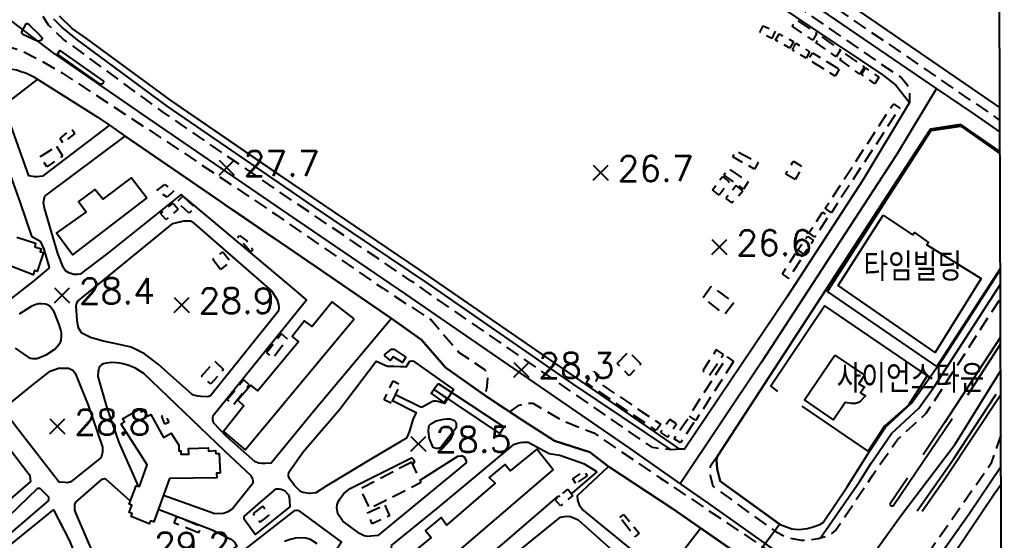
# Model space of a CAD drawing. Header units: millimetres. Extents: x 224638 to 227100, y 430787 to 433573.
# Drawn here: x 226534.5 to 226886, y 431816.5 to 432001.2 of the extents above; entities that cross this region are included whole.
import ezdxf

# ---------------------------------------------------------------- set-up
doc = ezdxf.new("R2010")
doc.units = ezdxf.units.MM
doc.linetypes.add('50M10', pattern=[60, 50, -10])
doc.linetypes.add('5M2P5', pattern=[7.5, 5, -2.5])
for name, color, linetype in [('A0013110', 1, 'Continuous'), ('A0013118', 1, 'Continuous'), ('A0023210', 7, 'Continuous'), ('A0033324', 1, '5M2P5'), ('A0033327', 32, 'Continuous'), ('A0053326', 32, 'Continuous'), ('B0014111', 7, 'Continuous'), ('B0014115', 7, 'Continuous'), ('B0014116', 7, '5M2P5'), ('B0014118', 7, '5M2P5'), ('B0024120', 3, 'B0024120'), ('B0024127', 7, 'Continuous'), ('C0523121', 1, '50M10'), ('F0017111', 30, 'Continuous'), ('F0027132', 7, 'Continuous'), ('F0027217', 7, 'Continuous'), ('H0017334', 7, 'Continuous'), ('H0049140', 7, 'Continuous')]:
    doc.layers.add(name, color=color, linetype=linetype)
doc.styles.add('HIST', font='romans.shx', dxfattribs={"bigfont": 'ngsw.shx'})
doc.styles.add('ngsw', font='romans.shx', dxfattribs={"bigfont": 'ngsw.shx'})
doc.linetypes.add('B0024120', pattern='A,10,-1.75,[133,ltypeshp.shx,S=0.75,R=0,X=0,Y=0],-3.25', length=15)

# ---------------------------------------------------------------- blocks, each defined once
blk = doc.blocks.new('F0027217')
at = {"layer": 'F0027217'}
for p, q in [((-2.652, 2.652), (2.652, -2.652)), ((-2.652, -2.652), (2.652, 2.652))]:
    blk.add_line(p, q, dxfattribs=at)

msp = doc.modelspace()

# ---------------------------------------------------------------- linework, layer by layer
at = {"layer": 'A0013110', "flags": 128}
for points in [[(226882.342, 431970.112), (226832.504, 432004.321), (226783.282, 432037.841), (226781.665, 432039.923), (226780.442, 432047.043), (226803.345, 432086.375), (226833.336, 432135.69), (226841.514, 432137.628), (226881.906, 432110.137)], [(226764.107, 432033.436), (226813.145, 432000.063), (226840.553, 431981.784), (226845.474, 431978.027), (226850.257, 431971.931), (226833.662, 431944.291), (226806.694, 431902.791), (226770.369, 431848.883), (226768.709, 431848.854), (226726.525, 431877.936), (226676.295, 431912.635), (226631.133, 431943.174), (226587.989, 431972.747), (226558.212, 431994.62), (226553.118, 431998.175), (226548.67, 432002.524)], [(226477.589, 431914.435), (226477.816, 431915.364), (226498.707, 431945.696), (226501.314, 431949.89), (226505.153, 431961.774), (226512.829, 431973.898), (226515.858, 431977.919), (226516.911, 431978.865), (226518.63, 431980.382), (226519.683, 431981.182), (226520.691, 431981.821), (226522.147, 431982.589), (226523.424, 431983.081), (226524.762, 431983.466), (226526.031, 431983.837), (226527.406, 431983.873), (226528.712, 431983.88), (226530.378, 431983.89), (226533.322, 431983.45), (226535.022, 431982.939), (226536.858, 431982.284), (226539.254, 431981.058), (226561.953, 431966.773), (226566.317, 431963.783)], [(226882.391, 431954.316), (226868.358, 431964.079), (226857.741, 431962.39), (226788.731, 431856.583), (226782.153, 431846.413), (226781.831, 431844.884), (226782.02, 431841.887), (226783.125, 431837.447), (226804.349, 431822.108), (226808.457, 431820.529), (226810.942, 431820.373), (226814.036, 431820.652), (226816.106, 431821.226), (226818.476, 431822.153), (226819.644, 431822.832), (226828.164, 431835.469), (226836.217, 431848.238), (226841.692, 431856.682), (226850.942, 431865.12), (226862.198, 431881.037), (226882.521, 431912.642)], [(226796.641, 431806.538), (226766.32, 431827.706), (226743.484, 431842.679), (226736.827, 431847.725), (226724.258, 431851.779), (226713.077, 431859.022), (226700.115, 431867.563), (226685.655, 431877.867), (226677.119, 431887.695), (226666.465, 431895.179), (226642.782, 431911.403), (226641.539, 431912.254), (226624.793, 431923.726), (226623.535, 431924.588), (226607.45, 431935.606), (226606.158, 431936.491), (226571.906, 431959.955)], [(226882.962, 431770.574), (226857.687, 431787.895), (226856.306, 431798.164), (226866.58, 431812.527), (226880.465, 431833.057), (226882.758, 431836.451)]]:
    msp.add_lwpolyline(points, dxfattribs=at)
at = {"layer": 'A0013118', "flags": 128}
for points in [[(226566.317, 431963.783), (226542.57, 431945.677), (226540.716, 431945.55), (226539.886, 431945.523), (226537.751, 431945.835), (226528.904, 431970.851), (226540.81, 431980.079)], [(226515.774, 431962.178), (226519.743, 431966.757), (226520.66, 431967.34), (226523.352, 431967.782), (226534.534, 431936.647), (226538.652, 431924.488), (226541.776, 431922.647), (226543.072, 431919.884), (226544.904, 431913.36), (226544.8, 431913.111), (226539.563, 431908.538), (226531.523, 431902.348), (226524.054, 431896.57), (226522.358, 431895.835), (226520.724, 431895.725), (226519.527, 431895.741), (226506.3, 431905.917), (226502.302, 431909.432), (226502.033, 431909.894), (226501.748, 431910.761), (226501.64, 431911.296), (226508.503, 431922.825), (226506.198, 431925.65)], [(226666.465, 431895.179), (226638.725, 431862.178), (226623.751, 431843.885), (226621.618, 431843.81), (226620.399, 431843.808), (226619.365, 431843.878), (226618.016, 431844.389), (226607.942, 431853.367), (226603.288, 431858.192), (226603.036, 431859.277), (226602.981, 431860.034), (226603.117, 431860.78), (226636.27, 431901.802), (226632.068, 431905.545), (226602.595, 431930.28), (226591.739, 431939.278), (226565.789, 431918.44), (226555.965, 431910.946), (226554.941, 431910.801), (226553.763, 431910.87), (226552.969, 431911.031), (226551.955, 431911.392), (226551.281, 431911.727), (226550.734, 431912.187), (226550.071, 431913.178), (226548.079, 431918.283), (226543.332, 431934.382), (226542.915, 431936.231), (226543.032, 431937.071), (226543.462, 431938.662), (226571.906, 431959.955)], [(226532.844, 431884.735), (226537.539, 431881.477), (226538.365, 431881.094), (226539.032, 431881.011), (226540.561, 431881.032), (226543.896, 431882.314), (226546.987, 431884.282), (226548.422, 431886.048), (226548.917, 431886.862), (226549.196, 431887.573), (226549.356, 431888.823), (226549.283, 431890.102), (226549.037, 431891.119), (226548.657, 431892.745), (226546.674, 431897.619), (226545.224, 431899.624), (226544.392, 431900.029), (226543.592, 431900.329), (226542.253, 431900.464), (226541.131, 431900.426), (226540.255, 431900.152), (226538.516, 431899.467), (226534.337, 431896.784)], [(226576.623, 431835.699), (226569.829, 431851.254), (226565.589, 431863.549), (226562.377, 431874.626), (226562.515, 431876.563), (226562.725, 431877.59), (226563.099, 431878.269), (226563.682, 431878.889), (226564.278, 431879.207), (226565.306, 431879.516), (226567.119, 431879.679), (226568.808, 431879.611), (226569.95, 431879.452), (226571.145, 431879.219), (226572.879, 431878.775), (226575.207, 431877.882), (226578.43, 431875.812), (226607.035, 431848.422), (226616.48, 431839.479), (226617.072, 431838.209), (226617.198, 431837.742), (226617.248, 431837.048), (226617.052, 431836.493), (226610.023, 431827.692), (226608.309, 431826.596), (226607.493, 431826.248), (226606.712, 431826.014), (226603.762, 431825.883), (226585.47, 431832.449)], [(226666.818, 431866.103), (226675.134, 431861.807), (226674.013, 431859.393), (226673.245, 431856.882), (226672.783, 431855.344), (226672.375, 431854.1), (226671.695, 431852.683), (226669.786, 431851.58), (226659.348, 431845.448), (226643.292, 431835.72), (226639.58, 431833.402), (226637.323, 431833.078), (226634.937, 431833.435), (226634.134, 431833.878), (226632.01, 431835.979), (226630.416, 431838.253), (226630.005, 431839.053), (226629.879, 431839.407), (226629.986, 431840.693), (226635.073, 431847.923), (226648.03, 431862.963), (226660.973, 431880.105), (226665.033, 431878.252), (226667.284, 431878.323), (226669.691, 431878.237), (226670.917, 431878.186), (226671.667, 431878.046), (226672.999, 431880.059), (226673.717, 431880.202), (226674.2, 431880.078), (226688.469, 431870.016), (226685.209, 431865.067), (226682.91, 431865.817), (226682.162, 431865.923), (226681.512, 431865.904), (226680.945, 431865.815), (226680.106, 431865.258), (226677.851, 431863.961), (226677.347, 431863.777), (226676.739, 431863.722), (226667.803, 431868.154)], [(226527.263, 431853.651), (226537.52, 431840.349), (226537.809, 431839.829), (226538.052, 431839.346), (226538.25, 431838.342), (226538.284, 431837.38), (226519.888, 431821.386)], [(226730.095, 431833.28), (226731.136, 431833.716), (226739.266, 431840.628), (226739.213, 431840.877), (226734.949, 431843.473), (226726.136, 431846.566), (226722.378, 431847.246), (226714.962, 431851.198), (226713.001, 431851.155), (226712.159, 431851.053), (226709.612, 431850.401), (226682.643, 431827.937), (226666.483, 431814.812), (226666.323, 431814.092), (226666.286, 431812.987), (226676.981, 431802.529), (226681.511, 431798.806), (226682.458, 431798.328), (226683.839, 431798.123), (226685.123, 431798.125), (226704.976, 431814.382), (226725.459, 431832.08), (226726.121, 431832.238)], [(226676.662, 431837.85), (226689.951, 431846.316), (226691.185, 431846.5), (226691.644, 431846.441), (226692.073, 431846.238), (226692.958, 431844.875), (226692.959, 431844.009), (226661.628, 431818.225), (226659.103, 431817.918), (226657.99, 431817.896), (226656.694, 431818.073), (226655.081, 431818.917), (226649.149, 431823.233), (226647.354, 431825.846), (226647.09, 431828.157), (226647.188, 431829.105), (226647.556, 431830.211), (226648.164, 431831.359), (226649.489, 431833.142), (226651.721, 431834.828), (226673.514, 431845.773), (226673.945, 431845.574), (226674.185, 431845.255), (226674.551, 431844.263), (226674.03, 431843.398)], [(226776.239, 431820.781), (226765.639, 431807.232), (226764.503, 431806.453), (226762.178, 431806.129), (226761.386, 431806.127), (226760.115, 431806.268), (226734.161, 431827.597), (226733.388, 431828.514), (226732.755, 431830.061), (226732.549, 431830.875), (226732.492, 431832.385), (226743.484, 431842.679)], [(226583.678, 431827.526), (226602.854, 431820.175), (226609.225, 431817.066), (226610.266, 431816.316), (226610.762, 431815.82), (226611.569, 431814.458), (226570.747, 431786.925), (226570.487, 431787.099), (226564.409, 431803.023), (226554.415, 431826.218), (226554.057, 431827.31), (226554.002, 431828.509), (226554.072, 431829.239), (226554.446, 431829.993), (226563.721, 431838.239), (226564.546, 431838.418), (226564.956, 431838.365), (226573.742, 431830.48)], [(226543.671, 431785.612), (226540.491, 431779.01), (226539.239, 431777.576), (226529.015, 431770.456), (226510.507, 431794.334), (226525.058, 431805.997), (226523.712, 431808.331), (226523.693, 431808.817), (226546.436, 431827.353), (226552.161, 431816.295), (226561.662, 431793.152), (226562.794, 431789.869), (226562.984, 431788.803), (226563.054, 431788.257), (226562.897, 431786.381), (226562.522, 431785.392), (226547.474, 431775.318), (226545.273, 431774.043), (226544.749, 431774.132), (226544.227, 431774.6), (226544.029, 431775.049), (226543.759, 431776.088), (226547.161, 431783.473)], [(226700.287, 431803.485), (226726.453, 431824.722), (226727.815, 431824.953), (226728.623, 431825.008), (226729.86, 431824.904), (226731.185, 431824.513), (226732.704, 431823.712), (226751.52, 431806.907)]]:
    msp.add_lwpolyline(points, dxfattribs=at)
for points in [[(226588.881, 431928.911), (226592.735, 431929.908), (226595.106, 431929.844), (226596.236, 431929.023), (226623.956, 431904.931), (226625.768, 431902.092), (226626.308, 431900.241), (226626.419, 431898.979), (226626.352, 431898.06), (226626.158, 431897.597), (226602.249, 431867.76), (226601.139, 431867.425), (226598.875, 431867.508), (226597.851, 431867.682), (226596.21, 431867.998), (226595.368, 431868.62), (226589.309, 431873.91), (226583.605, 431879.011), (226578.791, 431882.729), (226574.032, 431885.036), (226568.704, 431886.241), (226564.159, 431887.17), (226559.612, 431888.474), (226556.502, 431890.011), (226555.46, 431891.7), (226555.103, 431892.985), (226554.867, 431894.601), (226554.496, 431899.77), (226554.743, 431900.77), (226555.078, 431901.357)], [(226671.582, 431881.49), (226670.372, 431879.545), (226667.035, 431881.582), (226666.11, 431880.271), (226664.036, 431882.019), (226664.056, 431882.476), (226666.494, 431884.355), (226667.228, 431884.393)], [(226538.709, 431871.305), (226545.302, 431876.514), (226548.246, 431877.536), (226549.516, 431877.644), (226551.046, 431877.595), (226551.823, 431877.542), (226553.376, 431876.859), (226554.188, 431875.817), (226558.801, 431864.403), (226563.906, 431849.509), (226563.907, 431848.493), (226563.855, 431847.763), (226563.35, 431845.932), (226552.623, 431837.246), (226551.479, 431836.941), (226550.684, 431836.958), (226548.624, 431837.152), (226548.213, 431837.312), (226533.957, 431855.776), (226530.616, 431860.224), (226530.313, 431861.767), (226530.472, 431863.55), (226530.992, 431865.064)], [(226684.623, 431850.396), (226683.854, 431849.321), (226682.941, 431849.085), (226682.402, 431849.084), (226681.808, 431849.189), (226681.266, 431849.443), (226679.867, 431852.56), (226679.526, 431855.075), (226679.702, 431856.822), (226679.806, 431857.187), (226680.364, 431857.855), (226682.253, 431858.919), (226684.977, 431859.46), (226686.086, 431859.569), (226687.083, 431859.577), (226687.92, 431859.403), (226688.471, 431859.138), (226688.925, 431858.822), (226689.227, 431858.38), (226689.349, 431857.877), (226689.4, 431857.287), (226689.365, 431856.41)], [(226521.02, 431814.326), (226521.941, 431813.012), (226522.295, 431812.763), (226522.995, 431812.625), (226523.766, 431812.608), (226544.733, 431830.474), (226544.857, 431831.137), (226544.787, 431831.755), (226541.988, 431834.67), (226541.491, 431834.917), (226540.957, 431834.917), (226540.643, 431834.812), (226530.564, 431824.917)], [(226619.159, 431829.355), (226625.472, 431834.749), (226626.554, 431834.768), (226627.246, 431834.647), (226628.446, 431834.166), (226629.835, 431832.585), (226630.104, 431831.861), (226630.284, 431830.789), (226630.375, 431828.374), (226618.058, 431818.501), (226614.359, 431823.65), (226614.143, 431824.187), (226614.212, 431824.893)], [(226641.456, 431804.368), (226638.4, 431801.79), (226635.113, 431799.366), (226631.939, 431798.05), (226628.372, 431797.177), (226624.628, 431796.848), (226623.255, 431796.704), (226622.561, 431796.703), (226621.63, 431796.719), (226620.869, 431796.967), (226620.228, 431797.322), (226619.854, 431797.658), (226618.533, 431799.424), (226616.98, 431802.926), (226615.605, 431807.256), (226614.37, 431813.263), (226632.16, 431827.028), (226632.876, 431827.171), (226633.43, 431827.029), (226648.706, 431815.872), (226644.976, 431810.405)]]:
    msp.add_lwpolyline(points, close=True, dxfattribs=at)
at = {"layer": 'A0023210', "flags": 128}
for points in [[(226882.369, 431961.493), (226873.653, 431967.449), (226859.84, 431976.888), (226767.576, 432039.935), (226592.052, 432159.876)], [(226520.102, 432009.498), (226546.186, 431989.617), (226548.733, 431987.839), (226579.947, 431966.351), (226627.334, 431933.881), (226671.38, 431903.907), (226696.495, 431886.558), (226750.979, 431849.039), (226768.863, 431836.599), (226778.905, 431829.614), (226800.495, 431814.323), (226827.054, 431797.275), (226857.781, 431776.227), (226882.999, 431758.951)], [(226859.84, 431976.888), (226845.702, 431953.34), (226797.713, 431879.687), (226768.863, 431836.599)], [(226580.594, 431568.543), (226594.147, 431577.672), (226621.575, 431601.583), (226639.911, 431615.804), (226665.246, 431636.978), (226691.794, 431658.528), (226730.943, 431693.727), (226762.995, 431722.427), (226781.13, 431743.253), (226811.397, 431777.066), (226816.55, 431783.714), (226816.55, 431784.086), (226827.054, 431797.275), (226847.482, 431825.552), (226866.527, 431850.633), (226882.632, 431876.751)]]:
    msp.add_lwpolyline(points, dxfattribs=at)
at = {"layer": 'A0033324', "flags": 128}
for points in [[(226768.709, 431848.854), (226765.932, 431848.594), (226762.413, 431848.915), (226759.022, 431849.459), (226723.685, 431873.821), (226673.474, 431908.507), (226628.319, 431939.041), (226585.095, 431968.669), (226555.301, 431990.555), (226549.918, 431994.312), (226544.763, 431999.352), (226541.678, 432004.192), (226540.499, 432006.464), (226539.538, 432008.783), (226538.936, 432010.799), (226538.079, 432015.571), (226537.805, 432018.621), (226537.78, 432020.962), (226538.151, 432024.501), (226539.025, 432027.342), (226540.736, 432032.297), (226546.974, 432043.874), (226550.759, 432051.166), (226552.096, 432052.723), (226559.174, 432061.539), (226559.873, 432062.309), (226560.27, 432062.991), (226560.691, 432063.971), (226561.023, 432064.871), (226571.286, 432086.101), (226572.866, 432089.296), (226573.209, 432090.003), (226573.401, 432090.909), (226573.8, 432092.802), (226576.287, 432103.322), (226576.508, 432104.392), (226576.725, 432104.911), (226577.438, 432106.567), (226579.826, 432112.251), (226592.522, 432141.213), (226594.622, 432144.349), (226598.293, 432146.4), (226601.942, 432146.974), (226603.832, 432146.723), (226605.372, 432146.213), (226638.42, 432123.155), (226686.677, 432090.313), (226745.642, 432050.121), (226794.004, 432017.204), (226847.388, 431980.643), (226849.255, 431978.532), (226850.201, 431976.276), (226850.257, 431971.931)], [(226881.885, 432116.854), (226850.043, 432138.433), (226845.411, 432141.262), (226843.647, 432142.01), (226840.516, 432142.261), (226837.39, 432142.113), (226833.57, 432141.085), (226830.338, 432138.189), (226814.219, 432110.73), (226786.931, 432064.927), (226777.189, 432048.538), (226776.558, 432045.685), (226776.376, 432043.577), (226776.853, 432040.286), (226778.255, 432037.313), (226780.929, 432034.585), (226794.232, 432025.756), (226843.295, 431992.334), (226882.356, 431965.544)], [(226708.465, 431862.061), (226711.778, 431864.411), (226714.158, 431865.204), (226714.704, 431865.205), (226716.557, 431865.188), (226727.019, 431858.997), (226738.196, 431854.62), (226761.607, 431838.725), (226799.863, 431813.056), (226802.464, 431810.221), (226803.78, 431806.193), (226804.646, 431802.71), (226804.693, 431799.297), (226803.366, 431794.52), (226800.945, 431790.955), (226783.639, 431769.536), (226760.376, 431743.89), (226753.317, 431732.427), (226737.052, 431718.717), (226705.802, 431692.141), (226681.275, 431670.274), (226655.929, 431653.761), (226635.279, 431636.477), (226625.861, 431626.136), (226607.448, 431608.811), (226588.962, 431592.625), (226573.997, 431581.01), (226555.336, 431567.838), (226542.253, 431560.212), (226492.536, 431532.274), (226453.882, 431511.502), (226409.595, 431488.037), (226378.082, 431471.291), (226364.994, 431467.809), (226341.472, 431455.247), (226330.279, 431449.693), (226327.285, 431449.065), (226324.252, 431448.897), (226319.694, 431449.332), (226315.172, 431451.44), (226314.718, 431451.758), (226310.982, 431456.705), (226302.497, 431471.886), (226293.723, 431488.298), (226291.119, 431492.471), (226285.464, 431498.045), (226283.309, 431501.775), (226278.21, 431511.414), (226265.088, 431536.07), (226254.308, 431558.548), (226246.861, 431575.01), (226243.59, 431581.792), (226242.515, 431586.371), (226242.395, 431589.782), (226242.225, 431595.608), (226242.749, 431601.89), (226243.831, 431606.188), (226246.471, 431612.47), (226249.884, 431618.167), (226256.081, 431625.485), (226266.743, 431636.405), (226276.618, 431647.25), (226288.059, 431660.352), (226297.653, 431672.445), (226309.381, 431687.471), (226325.049, 431709.834), (226337.623, 431728.15), (226342.365, 431735.108), (226343.369, 431736.607), (226344.424, 431737.638), (226354.465, 431747.879), (226369.797, 431769.535), (226370.616, 431771.44), (226372.648, 431776.599), (226375.954, 431784.158), (226383.688, 431795.249), (226396.886, 431814.267), (226408.662, 431830.385), (226426.884, 431857.252), (226441.922, 431878.827), (226452.157, 431888.974), (226469.573, 431915.705), (226483.639, 431935.12), (226494.631, 431950.291), (226498.291, 431961.747), (226499.394, 431963.543), (226513.826, 431986.386), (226515.517, 431988.365), (226517.536, 431990.009), (226520.115, 431991.394), (226522.601, 431992.168), (226525.186, 431992.484), (226527.462, 431992.378), (226529.694, 431991.916), (226535.249, 431990.271), (226542.512, 431986.543), (226549.719, 431982.245), (226587.946, 431957.225), (226625.763, 431931.879), (226663.328, 431905.932), (226680.489, 431894.739), (226690.267, 431883.305), (226699.639, 431877.059), (226700.187, 431875.758), (226700.491, 431874.277), (226700.297, 431871.031), (226699.568, 431867.953)], [(226782.153, 431846.413), (226779.496, 431842.699), (226779.557, 431839.653), (226780.479, 431835.658), (226802.908, 431819.447), (226807.179, 431817.37), (226811.856, 431816.566), (226814.61, 431816.625), (226817.801, 431817.097), (226819.993, 431817.747), (226822.649, 431818.946), (226823.919, 431819.816), (226837.125, 431839.552), (226845.981, 431852.232), (226856.205, 431861.581), (226878.361, 431895.824), (226882.553, 431902.199)], [(226882.704, 431853.811), (226879.179, 431843.624), (226853.406, 431806.947), (226850.175, 431800.488), (226849.133, 431795.266), (226850, 431791.81), (226851.933, 431788.029), (226854.814, 431784.031), (226860.741, 431779.54), (226882.978, 431765.706)]]:
    msp.add_lwpolyline(points, dxfattribs=at)
at = {"layer": 'A0033327', "flags": 128}
for points in [[(226765.698, 431848.616), (226730.736, 431872.063), (226679.231, 431907.748), (226639.096, 431934.772), (226586.834, 431970.619), (226555.178, 431994.012), (226549.462, 431998.618), (226546.658, 432001.516)], [(226818.71, 431817.366), (226832.645, 431837.51), (226836.671, 431843.895), (226843.837, 431854.457), (226853.574, 431863.35), (226859.202, 431871.309), (226882.537, 431907.421)], [(226882.738, 431842.659), (226871.341, 431825.627), (226853.805, 431800.934), (226853.237, 431799.787), (226852.901, 431798.742), (226852.711, 431797.662), (226852.671, 431796.565), (226852.781, 431795.473), (226853.918, 431789.3), (226854.428, 431788.126), (226855.009, 431787.195), (226855.972, 431786.094), (226856.967, 431785.289), (226882.97, 431768.14)]]:
    msp.add_lwpolyline(points, dxfattribs=at)
at = {"layer": 'A0053326', "flags": 128}
for points in [[(226764.107, 432033.436), (226813.145, 432000.063), (226840.553, 431981.784), (226845.474, 431978.027), (226850.257, 431971.931), (226833.662, 431944.291), (226806.694, 431902.791), (226770.369, 431848.883), (226768.709, 431848.854), (226726.525, 431877.936), (226676.295, 431912.635), (226631.133, 431943.174), (226624.738, 431947.558), (226587.989, 431972.747), (226558.212, 431994.62), (226553.118, 431998.175), (226548.67, 432002.524)], [(226882.342, 431970.112), (226832.504, 432004.321)], [(226533.322, 431983.45), (226535.022, 431982.939), (226536.858, 431982.284), (226539.254, 431981.058), (226561.953, 431966.773), (226566.317, 431963.783), (226571.906, 431959.955), (226606.158, 431936.491), (226607.45, 431935.606), (226614.231, 431930.961), (226623.535, 431924.588), (226624.793, 431923.726), (226641.539, 431912.254), (226642.782, 431911.403), (226666.465, 431895.179), (226677.119, 431887.695), (226685.655, 431877.867), (226700.115, 431867.563), (226713.077, 431859.022), (226724.258, 431851.779), (226736.827, 431847.725), (226743.484, 431842.679), (226766.32, 431827.706), (226793.9, 431808.451), (226804.11, 431822.281), (226783.125, 431837.447), (226782.02, 431841.887), (226781.831, 431844.884), (226782.153, 431846.413), (226788.731, 431856.583), (226857.741, 431962.39), (226868.358, 431964.079), (226882.391, 431954.316)]]:
    msp.add_lwpolyline(points, dxfattribs=at)
for points in [[(226540.72, 431993.604), (226535.639, 431996.056), (226535.29, 431996.436), (226535.248, 431996.673), (226535.303, 431997.018), (226536.754, 431999.766), (226536.854, 431999.877), (226537.259, 431999.91), (226537.978, 431999.33), (226541.662, 431995.74), (226542.152, 431995.203), (226542.443, 431994.858), (226542.497, 431994.697), (226542.24, 431994.177), (226541.916, 431993.92), (226541.294, 431993.602)], [(226547.952, 431989.046), (226548.772, 431990.295), (226564.263, 431979.473), (226564.123, 431978.693), (226563.725, 431978.409), (226562.995, 431978.359)]]:
    msp.add_lwpolyline(points, close=True, dxfattribs=at)
at = {"layer": 'B0014111', "flags": 128}
for points in [[(226840.956, 431931.91), (226851.302, 431924.861), (226852.012, 431925.796), (226856.997, 431922.162), (226856.399, 431921.374), (226875.751, 431909.377), (226859.405, 431883.1), (226824.964, 431906.953)], [(226823.809, 431882.17), (226834.321, 431875.057), (226832.336, 431871.977), (226834.258, 431870.802), (226832.869, 431868.893), (226834.623, 431867.719), (226832.543, 431865.468), (226831.048, 431865.09), (226829.633, 431865.088), (226827.447, 431865.433), (226823.262, 431859.252), (226813.039, 431866.372)], [(226681.501, 431870.011), (226686.118, 431866.872), (226685.145, 431865.425), (226680.491, 431868.7)]]:
    msp.add_lwpolyline(points, close=True, dxfattribs=at)
at = {"layer": 'B0014115', "flags": 128}
for points in [[(226579.62, 431938.064), (226553.215, 431917.786), (226547.528, 431925.476), (226558.132, 431933.014), (226555.317, 431936.676), (226561.273, 431941.026), (226564.137, 431937.597), (226574.166, 431945.164)], [(226653.133, 431895.076), (226645.357, 431901.178), (226638.276, 431892.325), (226635.606, 431894.367), (226631.215, 431888.796), (226633.412, 431886.964), (226618.986, 431869.497), (226616.577, 431871.543), (226611.943, 431866.204), (226614.042, 431864.254), (226606.848, 431855.098), (226614.513, 431848.625)], [(226605.683, 431840.32), (226604.371, 431840.294), (226604.421, 431838.722), (226587.665, 431838.479), (226582.065, 431823.095), (226580.92, 431823.451), (226580.45, 431822.338), (226573.995, 431824.968), (226574.398, 431826.04), (226573.292, 431826.368), (226574.259, 431828.971), (226573.287, 431829.302), (226575.82, 431835.874), (226577.01, 431835.615), (226579.724, 431843.253), (226570.467, 431857.707), (226571.701, 431858.591), (226570.988, 431859.61), (226577.075, 431863.142), (226577.6, 431862.076), (226578.568, 431862.549), (226579.902, 431860.545), (226581.008, 431861.206), (226585.575, 431852.942), (226588.302, 431854.538), (226590.926, 431850.29), (226591.025, 431848.311), (226591.659, 431848.265), (226591.661, 431847.078), (226594.467, 431847.058), (226594.368, 431849.124), (226601.398, 431849.351), (226601.448, 431848.09), (226603.991, 431848.357), (226604.086, 431847.271), (226605.319, 431847.321)], [(226677.862, 431802.113), (226723.854, 431841.535), (226718.047, 431848.826), (226708.509, 431841.13), (226706.606, 431843.43), (226701.102, 431838.837), (226703.201, 431836.723), (226686.016, 431821.921), (226684.034, 431824.56), (226678.447, 431819.931), (226680.495, 431817.511), (226671.393, 431809.992)]]:
    msp.add_lwpolyline(points, close=True, dxfattribs=at)
msp.add_lwpolyline([(226533.478, 431924.062), (226540.091, 431921.982), (226539.904, 431920.675), (226542.102, 431919.898), (226541.77, 431918.899), (226542.963, 431918.591), (226540.725, 431911.853), (226539.794, 431912.209), (226539.25, 431910.69), (226523.325, 431916.857)], dxfattribs=at)
at = {"layer": 'B0014116', "flags": 128}
for points in [[(226549.833, 431957.608), (226548.809, 431959.144), (226552.971, 431962.498), (226554.109, 431960.915)], [(226547.559, 431956.382), (226549.693, 431952.907), (226544.163, 431949.106), (226541.824, 431952.724)], [(226589.138, 431940.506), (226586.823, 431938.294), (226583.127, 431940.643), (226585.995, 431942.742)], [(226588.981, 431936.206), (226590.76, 431934.073), (226586.381, 431930.332), (226584.52, 431932.436)], [(226592.404, 431938.667), (226596.6, 431934.617), (226594.609, 431932.602), (226590.381, 431936.635)], [(226617.259, 431919.56), (226616.359, 431918.89), (226611.874, 431924.063), (226612.483, 431924.619), (226615.098, 431922.821)], [(226605.801, 431912.648), (226603.091, 431916.193), (226606.591, 431918.927), (226609.304, 431915.447)], [(226629.458, 431888.013), (226627.366, 431889.744), (226622.12, 431883.043), (226624.354, 431881.216)], [(226603.775, 431880.068), (226606.85, 431877.067), (226602.285, 431872.007), (226599.054, 431874.739)], [(226615.884, 431871.694), (226614.005, 431873.396), (226608.113, 431866.352), (226610.168, 431864.453)], [(226666.379, 431865.19), (226663.812, 431866.384), (226666.974, 431873.051), (226669.576, 431871.846)], [(226587.394, 431858.263), (226586.044, 431857.692), (226584.885, 431860.564), (226586.213, 431861.197)], [(226673.619, 431844.263), (226655.313, 431834.685), (226658.608, 431827.816), (226677.015, 431837.106)], [(226731.902, 431836.712), (226730.83, 431838.269), (226734.773, 431840.998), (226735.859, 431839.411)], [(226729.063, 431834.613), (226730.766, 431832.412), (226726.382, 431828.737), (226724.464, 431830.901)], [(226620.762, 431828.626), (226617.37, 431825.958), (226619.88, 431822.918), (226623.079, 431825.404)], [(226664.021, 431828.985), (226665.674, 431825.152), (226659.597, 431822.343), (226657.896, 431826.255)], [(226597.97, 431819.151), (226589.326, 431822.624), (226590.24, 431824.915), (226598.808, 431821.461)], [(226747.451, 431824.603), (226748.85, 431825.704), (226754.35, 431818.995), (226752.84, 431817.749)]]:
    msp.add_lwpolyline(points, close=True, dxfattribs=at)
at = {"layer": 'B0014118', "flags": 128}
for points in [[(226802.644, 431997.148), (226801.394, 431994.602), (226797.199, 431996.768), (226798.331, 431999.067)], [(226817.333, 431996.454), (226815.976, 431993.995), (226808.635, 431998.928), (226810.12, 432001.18)], [(226809.119, 431993.512), (226807.823, 431991.207), (226802.771, 431994.035), (226803.993, 431996.278)], [(226825.749, 431990.555), (226824.218, 431988.137), (226817.065, 431993.191), (226818.718, 431995.471)], [(226814.831, 431989.866), (226813.618, 431987.588), (226808.692, 431990.573), (226809.917, 431992.898)], [(226825.267, 431983.752), (226823.834, 431981.25), (226814.335, 431987.222), (226815.794, 431989.495)], [(226834.263, 431984.401), (226832.685, 431981.955), (226825.541, 431987.095), (226827.075, 431989.447)], [(226839.349, 431980.818), (226837.948, 431978.549), (226833.202, 431981.896), (226834.66, 431984.143)], [(226822.531, 431932.781), (226820.392, 431934.346), (226844.576, 431971.433), (226846.797, 431969.906)], [(226796.551, 431950.577), (226795.251, 431948.243), (226787.541, 431952.554), (226788.767, 431954.738)], [(226809.64, 431944.597), (226806.369, 431946.498), (226809.058, 431951.082), (226812.324, 431949.056)], [(226793.004, 431943.669), (226791.375, 431941.112), (226784.461, 431946.115), (226786.037, 431948.454)], [(226782.776, 431939.043), (226780.35, 431940.888), (226783.863, 431945.654), (226786.214, 431943.74)], [(226791.126, 431940.577), (226788.744, 431942.376), (226785.04, 431937.843), (226787.268, 431936.243)], [(226816.713, 431924.096), (226814.592, 431925.576), (226819.407, 431932.987), (226821.621, 431931.559)], [(226812.749, 431918.058), (226810.679, 431919.533), (226814.103, 431924.43), (226816.171, 431922.871)], [(226807.39, 431909.417), (226805.212, 431911.057), (226809.86, 431918.323), (226812.091, 431916.694)], [(226787.944, 431900.777), (226784.697, 431896.691), (226777.007, 431902.518), (226779.911, 431906.651)], [(226746.553, 431879.268), (226750.591, 431883.473), (226754.863, 431879.158), (226750.767, 431874.9)], [(226784.221, 431882.432), (226781.687, 431884.192), (226776.924, 431876.621), (226779.177, 431874.972)], [(226787.783, 431879.934), (226774.4, 431859.034), (226772.053, 431860.612), (226785.556, 431881.59)], [(226761.964, 431857.739), (226760.42, 431855.466), (226735.511, 431872.447), (226738.269, 431876.386), (226740.046, 431874.973), (226738.916, 431873.151)], [(226767.553, 431857.797), (226765.212, 431859.342), (226761.929, 431854.73), (226764.373, 431853.057)], [(226773.764, 431858.331), (226768.966, 431851.101), (226766.733, 431852.517), (226771.573, 431859.669)]]:
    msp.add_lwpolyline(points, close=True, dxfattribs=at)
at = {"layer": 'B0024120', "flags": 128}
for points in [[(226882.519, 431913.076), (226859.979, 431878.238), (226821.146, 431904.762), (226857.985, 431961.933), (226868.429, 431963.444), (226882.393, 431953.649)], [(226803.59, 431869.263), (226801.002, 431871.311), (226820.121, 431899.75), (226856.533, 431874.896), (226849.908, 431864.519), (226841.451, 431856.998), (226835.593, 431848.131), (226812.179, 431864.154)]]:
    msp.add_lwpolyline(points, dxfattribs=at)
at = {"layer": 'B0024127', "flags": 128}
msp.add_lwpolyline([(226682.948, 431872.181), (226706.283, 431856.743), (226704.86, 431854.397), (226681.429, 431870.101)], close=True, dxfattribs=at)
at = {"layer": 'C0523121', "flags": 128}
for points in [[(226882.595, 431888.602), (226862.743, 431858.147), (226843.3, 431829.374), (226843.683, 431828.805), (226843.921, 431828.699), (226844.492, 431828.782), (226865.325, 431859.44), (226882.603, 431886.106)], [(226882.659, 431868.143), (226863.324, 431838.851), (226852.651, 431823.697), (226851.697, 431822.899), (226851.371, 431823.008), (226851.126, 431823.332), (226850.824, 431823.876), (226865.847, 431845.324), (226882.65, 431870.94)]]:
    msp.add_lwpolyline(points, dxfattribs=at)
at = {"layer": 'F0017111', "elevation": 30, "flags": 128}
msp.add_lwpolyline([(226640.072, 431815.287), (226637.644, 431816.807), (226636.093, 431817.301), (226634.095, 431817.398), (226632.336, 431817.277), (226630.509, 431816.827), (226628.472, 431816.044)], dxfattribs=at)
at = {"layer": 'H0017334', "flags": 128}
msp.add_lwpolyline([(226877.37, 433568.33), (224637.58, 433561.64), (224645.5, 430787.43), (226886, 430794.12)], close=True, dxfattribs=at)

# ---------------------------------------------------------------- block references
at = {"layer": 'F0027217'}
for p in [(226607.973, 431948.785, 27.665), (226740.68, 431946.945, 26.652), (226782.804, 431920.581, 26.556), (226549.496, 431903.478, 28.425), (226591.99, 431900.044, 28.862), (226712.556, 431877.001, 28.303), (226547.898, 431856.974, 28.761), (226675.997, 431850.738, 28.526)]:
    msp.add_blockref('F0027217', p, dxfattribs=at)

# ---------------------------------------------------------------- texts
at = {"layer": 'F0027132', "style": 'ngsw'}
for s, p in [('27.7', (226613.973, 431945.785)), ('26.7', (226746.68, 431943.945)), ('26.6', (226788.804, 431917.581)), ('28.4', (226555.496, 431900.478)), ('28.9', (226597.99, 431897.044)), ('28.3', (226718.556, 431874.001)), ('28.8', (226553.898, 431853.974)), ('28.5', (226681.997, 431847.738)), ('29.2', (226582.218, 431810.322))]:
    msp.add_text(s, height=9, dxfattribs=at).set_placement(p)
at = {"layer": 'H0049140', "style": 'HIST'}
for s, p in [('타임빌딩', (226833.937, 431908.549)), ('사이언스타운', (226824.431, 431868.92))]:
    msp.add_text(s, height=10, dxfattribs=at).set_placement(p)

doc.saveas('drawing.dxf')
